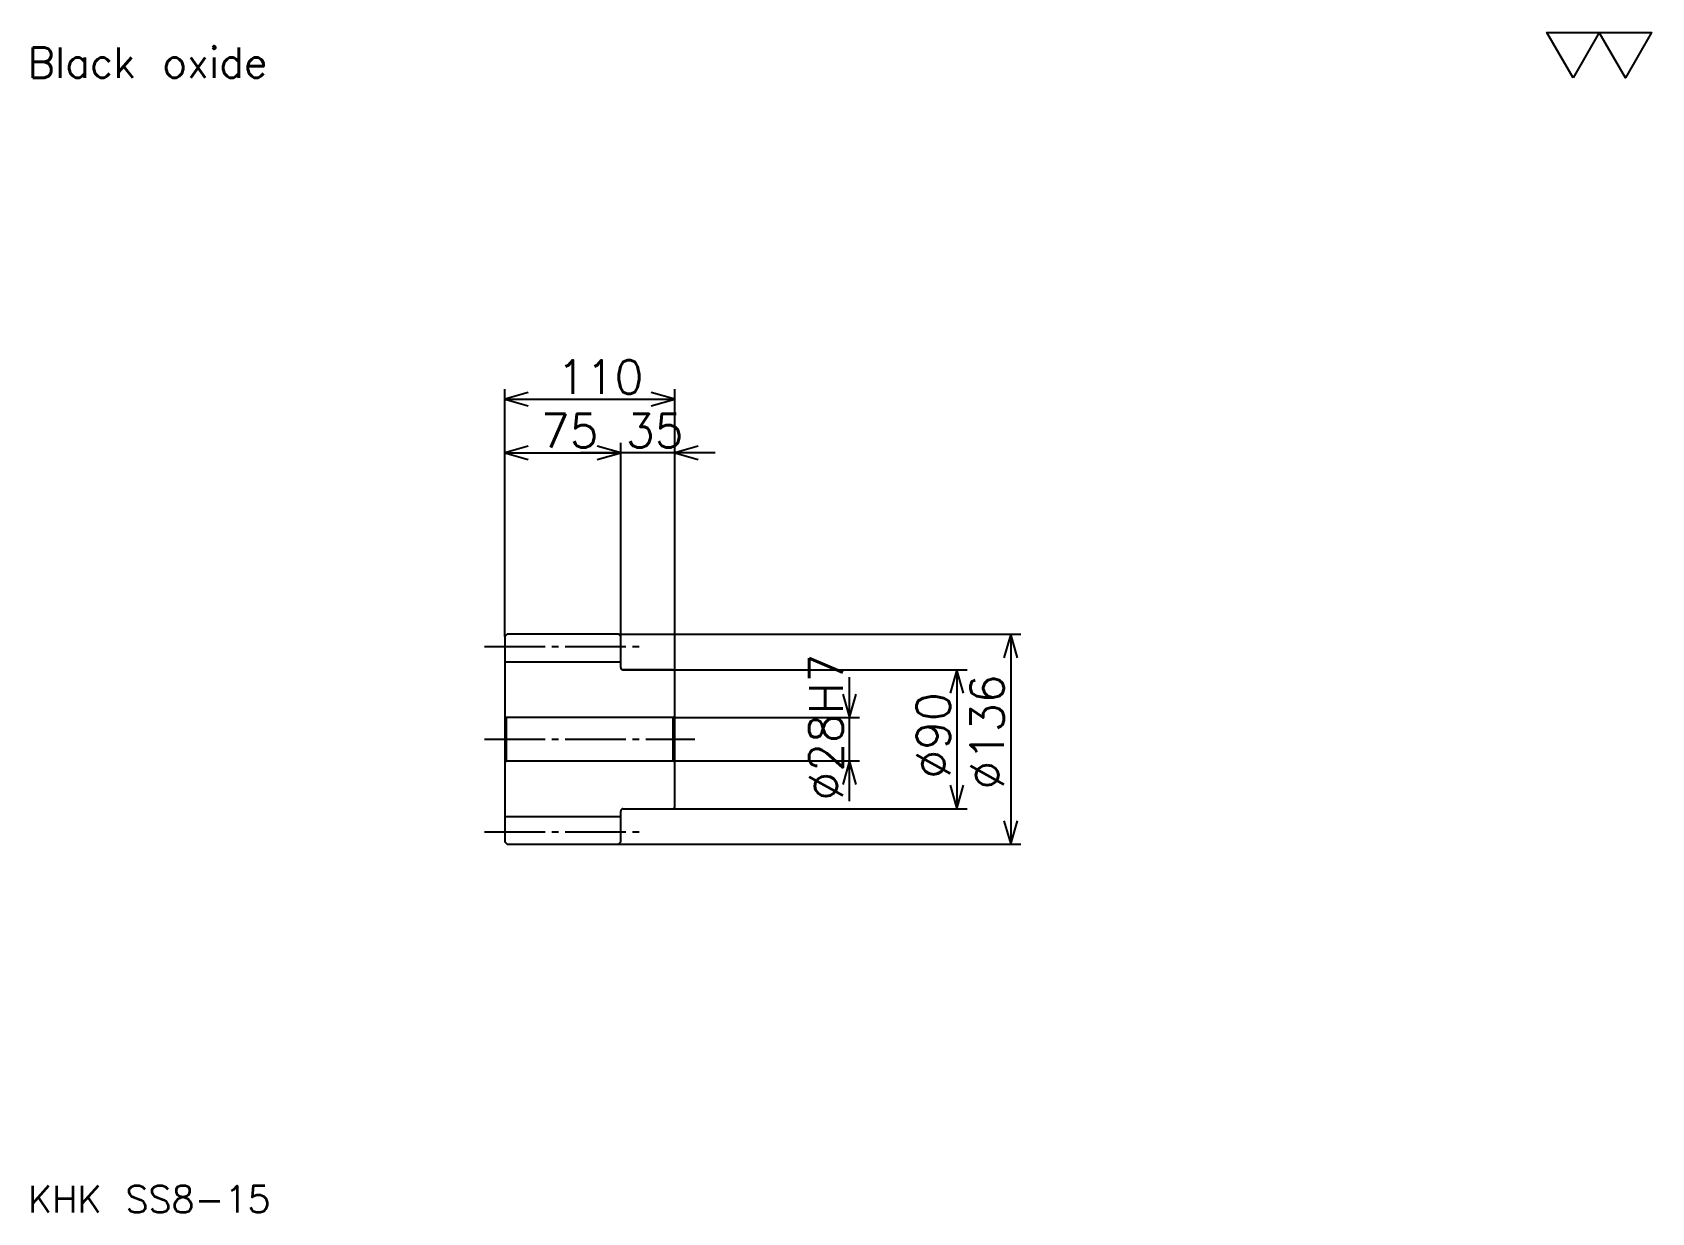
# Model space of a CAD drawing. Extents: x 46 to 1094, y 48 to 812.
import ezdxf

# ---------------------------------------------------------------- set-up
doc = ezdxf.new("R2010")
doc.units = 0
doc.linetypes.add('DASHDOT', pattern=[52.173913, 39.130435, -4.347826, 4.347826, -4.347826])
doc.layers.get('0').update_dxf_attribs({"linetype": 'CONTINUOUS'})
doc.layers.add('DASHDOT', color=6, linetype='DASHDOT')
doc.styles.add('KANJI', font='TXT', dxfattribs={"bigfont": 'BIGFONT'})

msp = doc.modelspace()

# ---------------------------------------------------------------- linework, layer by layer
at = {"color": 5}
for p, q in [((352.173889, 422.347839), (352.173889, 581.043518)), ((462.173889, 422.347839), (462.173889, 581.043518)), ((352.173889, 574.521729), (462.173889, 574.521729)), ((427.173889, 422.347839), (427.173889, 546.260864)), ((352.173889, 539.739136), (427.173889, 539.739136)), ((488.260864, 539.739136), (401.086945, 539.739136)), ((352.173889, 420.847839), (352.173889, 422.347839)), ((425.673889, 422.347839), (462.173889, 422.347839)), ((427.173889, 420.847839), (427.173889, 422.347839)), ((462.173889, 422.347839), (686.086914, 422.347839)), ((462.173889, 398.347839), (462.173889, 422.347839)), ((679.565186, 422.347839), (679.565186, 286.347839)), ((428.673889, 399.347839), (462.173889, 399.347839)), ((462.173889, 399.347839), (651.304321, 399.347839)), ((644.782593, 399.347839), (644.782593, 309.347839)), ((575.217407, 314.260895), (575.217407, 394.434784)), ((462.173889, 368.347839), (581.739136, 368.347839)), ((462.173889, 340.347839), (581.739136, 340.347839)), ((428.673889, 309.347839), (462.173889, 309.347839)), ((462.173889, 309.347839), (651.304321, 309.347839)), ((425.673889, 286.347839), (462.173889, 286.347839)), ((462.173889, 286.347839), (686.086914, 286.347839))]:
    msp.add_line(p, q, dxfattribs=at)
at = {"color": 4}
for p, q in [((352.173889, 404.347839), (427.173889, 404.347839)), ((353.173889, 368.347839), (353.173889, 340.347839)), ((461.173889, 368.347839), (462.173889, 369.347839)), ((461.173889, 340.347839), (462.173889, 339.347839)), ((352.173889, 304.347839), (427.173889, 304.347839))]:
    msp.add_line(p, q, dxfattribs=at)
at = {"color": 7}
msp.add_lwpolyline([(1043.478271, 782.608704), (1026.521729, 812), (1094.3479, 812), (1077.391357, 782.608704), (1060.434814, 812), (1043.478271, 782.608704)], dxfattribs=at)
at = {"color": 5}
for points in [[(367.391266, 578.869568), (352.173889, 574.521729), (367.391266, 570.17395)], [(446.956482, 570.17395), (462.173889, 574.521729), (446.956482, 578.869568)], [(367.391266, 544.086975), (352.173889, 539.739136), (367.391266, 535.391296)], [(411.956482, 535.391296), (427.173889, 539.739136), (411.956482, 544.086975)], [(411.956482, 535.391296), (427.173889, 539.739136), (411.956482, 544.086975)], [(477.391296, 544.086975), (462.173889, 539.739136), (477.391296, 535.391296)], [(683.913025, 407.130432), (679.565186, 422.347839), (675.217346, 407.130432)], [(649.130432, 384.130432), (644.782593, 399.347839), (640.434753, 384.130432)], [(570.869568, 383.565247), (575.217407, 368.347839), (579.565186, 383.565247)], [(579.565186, 325.130432), (575.217407, 340.347839), (570.869568, 325.130432)], [(640.434753, 324.565247), (644.782593, 309.347839), (649.130432, 324.565247)], [(675.217346, 301.565247), (679.565186, 286.347839), (683.913025, 301.565247)]]:
    msp.add_lwpolyline(points, dxfattribs=at)
at = {"color": 4}
for points in [[(427.173889, 400.847839), (427.173889, 420.847839), (425.673889, 422.347839), (353.673889, 422.347839), (352.173889, 420.847839), (352.173889, 339.347839)], [(428.673889, 309.347839), (461.173889, 309.347839), (462.173889, 310.347839), (462.173889, 398.347839), (461.173889, 399.347839), (428.673889, 399.347839)], [(352.173889, 339.347839), (353.173889, 340.347839), (461.173889, 340.347839), (461.173889, 368.347839), (353.173889, 368.347839), (352.173889, 369.347839)], [(352.173889, 339.347839), (352.173889, 287.847839), (353.673889, 286.347839), (425.673889, 286.347839), (427.173889, 287.847839), (427.173889, 307.847839)]]:
    msp.add_lwpolyline(points, dxfattribs=at)
for centre, start, end in [((428.673889, 400.847839), 180, 270), ((428.673889, 307.847839), 90, 180)]:
    msp.add_arc(centre, 1.5, start, end, dxfattribs=at)
at = {"layer": 'DASHDOT', "color": 7}
for p, q in [((339.130402, 414.347839), (440.217377, 414.347839)), ((339.130402, 354.347839), (475.217377, 354.347839)), ((339.130402, 294.347839), (440.217377, 294.347839))]:
    msp.add_line(p, q, dxfattribs=at)

# ---------------------------------------------------------------- texts
at = {"color": 7, "style": 'KANJI'}
for s, height, p in [('Black oxide', 19.565217, (43.47826, 782.608704)), ('110', 21.73913, (385.978241, 578)), ('75', 21.73913, (375.543457, 543.217407)), ('35', 21.73913, (430.543457, 543.217407)), ('KHK SS8-15', 17.391304, (43.47826, 47.826088))]:
    msp.add_text(s, height=height, dxfattribs=at).set_placement(p)
for s, p in [('%%c28H7', (570.869568, 314.67392)), ('%%c136', (675.217346, 321.739136)), ('%%c90', (640.434753, 328.804352))]:
    msp.add_text(s, height=21.73913, rotation=90, dxfattribs=at).set_placement(p)

doc.saveas('drawing.dxf')
